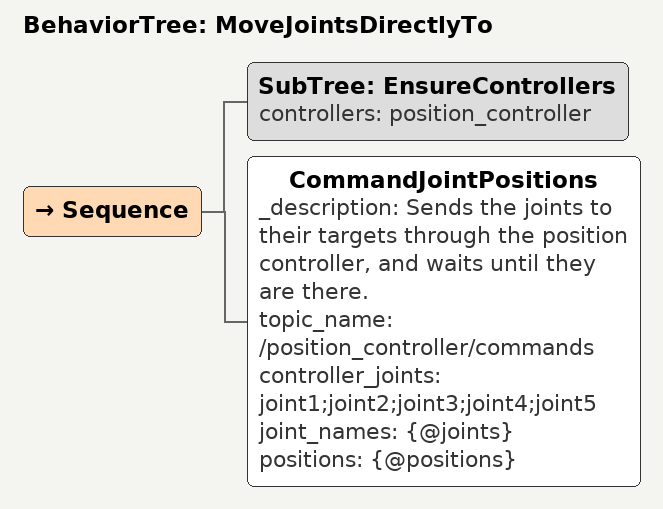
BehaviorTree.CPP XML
<?xml version="1.0" encoding="UTF-8"?>
<root BTCPP_format="4" main_tree_to_execute="MoveJointsDirectlyTo">

  <BehaviorTree ID="MoveJointsDirectlyTo" _description="Moves one or more joints to absolute positions, each on the microcontroller's own profile, with the position controller.">
    <Sequence>

      <!-- The targets are sent to the position controller, so make sure that
           this is the controller driving the robot, and no other. -->
      <SubTree ID="EnsureControllers" controllers="position_controller"/>

      <!-- The position controller takes every one of its joints, in the order
           of robot_description/config/controllers.yaml. -->
      <CommandJointPositions _description="Sends the joints to their targets through the position controller, and waits until they are there."
                             topic_name="/position_controller/commands"
                             controller_joints="joint1;joint2;joint3;joint4;joint5"
                             joint_names="{@joints}"
                             positions="{@positions}"/>

    </Sequence>
  </BehaviorTree>

  <!-- The payload of the objective, for editors: what each entry is, with an example. -->

</root>
